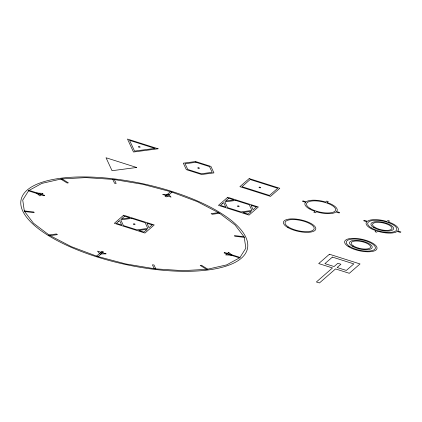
<?xml version="1.0" encoding="UTF-8"?>
<svg xmlns="http://www.w3.org/2000/svg" width="422" height="422" viewBox="0 0 422 422"><rect width="100%" height="100%" fill="white"/><g stroke="black" fill="none" stroke-linecap="round" stroke-linejoin="round"><path stroke-width="0.63" d="M28.601 190.765L22.73 200.081L24.355 211.211L33.47 223.222L49.458 235.291L71.228 246.601L97.292 256.381L125.877 263.961L155.038 268.83L182.784 270.65L207.223 269.299L226.693 264.868L239.865 257.668L245.841 248.178L244.217 237.048L235.101 225.037L219.113 212.968L197.343 201.658L171.279 191.878L142.694 184.298L113.534 179.429L85.793 177.609L61.348 178.96L41.878 183.391L28.949 190.464M43.83 195.713L44.368 195.249M49.01 234.954L56.39 233.983L57.445 234.637L50.07 235.608M218.501 212.651L211.127 213.622L212.182 214.276L219.561 213.305M24.312 210.9L33.871 212.023L34.171 212.672L24.613 211.549M243.958 236.71L234.4 235.587L234.701 236.236L244.259 237.359M62.034 178.923L68.38 182.853L67.145 183.011L60.805 179.086M207.766 269.173L201.426 265.248L200.197 265.406L206.537 269.336M114.351 179.566L116.155 183.454L114.562 183.269L112.758 179.382M155.813 268.877L154.009 264.99L152.416 264.805L154.22 268.693M28.664 190.58L28.564 190.865L43.899 195.739L44.437 195.27L29.102 190.401L28.664 190.58M224.631 252.509L224.093 252.973L239.427 257.847L239.965 257.378L224.631 252.509M305.586 202.323L304.884 203.436A16.542 5.903 12.2 0 0 311.916 210.177L314.965 211.322L313.857 212.287L315.387 212.772L316.495 211.807L319.839 212.693A16.542 5.903 12.2 0 0 334.451 212.825L335.991 211.981L339.151 212.989L339.689 212.519L336.529 211.517L337.225 210.404A16.542 5.903 12.2 0 0 330.194 203.662L327.15 202.518L328.258 201.552L326.728 201.067L325.62 202.032L322.276 201.146A16.542 5.903 12.2 0 0 307.664 201.014L306.124 201.858L302.959 200.851L302.426 201.32L305.586 202.323M366.797 221.766L366.101 222.879A16.542 5.903 12.2 0 0 373.127 229.621L376.176 230.765L375.068 231.731L376.598 232.216L377.706 231.251L381.05 232.137A16.542 5.903 12.2 0 0 395.662 232.269L397.202 231.425L400.362 232.432L400.9 231.963L397.74 230.961L398.437 229.848A16.542 5.903 12.2 0 0 391.41 223.106L388.361 221.961L389.469 220.996L387.939 220.511L386.832 221.476L383.487 220.59A16.542 5.903 12.2 0 0 368.875 220.458L367.335 221.302L364.17 220.295L363.637 220.764L366.797 221.766M42.88 193.329L39.911 195.919L36.498 193.07L42.88 193.329M123.625 215.22L114.341 223.317L144.946 233.039L154.23 224.942L123.625 215.22M118.519 221.46L116.372 223.333L121.647 225.005L119.579 220.548L118.519 221.46M124.622 216.175L121.43 218.944L129.86 217.836L124.622 216.175M101.96 251.401L96.585 256.085L98.115 256.571L103.49 251.887L101.96 251.401M170.456 191.688L165.081 196.372L166.616 196.858L171.986 192.174L170.456 191.688M146.059 230.248L143.949 232.084L138.711 230.423L147.136 229.315L146.059 230.248M152.189 224.926L148.992 227.706L146.925 223.254L152.189 224.926M227.738 197.264L218.448 205.361L249.054 215.083L258.343 206.986L227.738 197.264M249.186 178.569L239.896 186.666L270.502 196.388L279.791 188.291L249.186 178.569M222.631 203.51L220.479 205.382L225.754 207.049L223.686 202.597L222.631 203.51M228.729 198.219L225.543 200.993L233.967 199.886L228.729 198.219M250.177 179.519L241.964 186.682L269.51 195.433L277.723 188.27L250.177 179.519M250.167 212.292L248.062 214.133L242.824 212.466L251.248 211.359L250.167 212.292M256.296 206.97L253.1 209.75L251.037 205.303L256.296 206.97M228.618 252.324L225.643 254.92L232.026 255.178L228.618 252.324M329.429 254.229L318.705 263.576L332.478 267.949L316.389 281.975L319.454 282.946L335.537 268.925L349.31 273.298L360.035 263.95L329.429 254.229M332.415 257.088L324.903 263.634L334.087 266.546L337.843 263.275L340.902 264.246L337.146 267.522L346.33 270.439L353.836 263.892L332.415 257.088M154.953 148.407L134.549 151.092L129.554 140.336L154.953 148.407M158.081 148.776L133.494 152.01L127.481 139.054L158.081 148.776M136.633 167.471L112.046 170.71L106.033 157.754L136.633 167.471M195.623 161.552L183.327 163.172L186.339 169.649L201.642 174.513L213.933 172.893L210.926 166.416L195.623 161.552M195.972 162.301L185.094 163.731L187.758 169.465L201.294 173.764L212.166 172.334L209.507 166.6L195.972 162.301M235.734 200.445L224.857 201.874L227.521 207.608L241.057 211.907L251.934 210.472L249.27 204.744L235.734 200.445M131.627 218.401L120.75 219.83L123.409 225.559L136.944 229.858L147.821 228.429L145.163 222.7L131.627 218.401M168.536 194.273L162.575 194.421L171.058 197.116L168.536 194.273M105.996 253.838L100.035 253.986L97.514 251.143L105.996 253.838M348.525 246.68A16.542 5.903 12.2 0 0 376.123 249.924A16.542 5.903 12.2 0 0 357.814 238.583A16.542 5.903 12.2 0 0 348.525 246.68M349.764 246.517A14.87 5.307 12.2 0 0 374.578 249.434A14.87 5.307 12.2 0 0 358.114 239.237A14.87 5.307 12.2 0 0 349.764 246.517M352.249 246.163A11.579 4.13 12.2 0 0 371.571 248.431A11.579 4.13 12.2 0 0 358.753 240.493A11.579 4.13 12.2 0 0 352.249 246.163M353.494 246A9.912 3.534 12.2 0 0 370.025 247.941A9.912 3.534 12.2 0 0 359.053 241.147A9.912 3.534 12.2 0 0 353.494 246M287.313 227.236A16.542 5.903 12.2 0 0 314.912 230.481A16.542 5.903 12.2 0 0 296.597 219.139A16.542 5.903 12.2 0 0 287.313 227.236M288.553 227.073A14.87 5.307 12.2 0 0 313.367 229.99A14.87 5.307 12.2 0 0 296.903 219.793A14.87 5.307 12.2 0 0 288.553 227.073M371.212 227.817A14.87 5.307 12.2 0 0 396.026 230.734A14.87 5.307 12.2 0 0 379.563 220.537A14.87 5.307 12.2 0 0 371.212 227.817M373.66 227.495A11.579 4.13 12.2 0 0 392.982 229.768A11.579 4.13 12.2 0 0 380.164 221.83A11.579 4.13 12.2 0 0 373.66 227.495M374.9 227.331A9.912 3.534 12.2 0 0 391.437 229.278A9.912 3.534 12.2 0 0 380.465 222.484A9.912 3.534 12.2 0 0 374.9 227.331M310.001 208.373A14.87 5.307 12.2 0 0 334.815 211.29A14.87 5.307 12.2 0 0 318.352 201.094A14.87 5.307 12.2 0 0 310.001 208.373M48.219 235.455A115.786 41.303 12.2 0 0 241.405 258.158A115.786 41.303 12.2 0 0 113.233 178.775A115.786 41.303 12.2 0 0 48.219 235.455M133.674 224.209A0.828 0.295 12.2 0 0 135.051 224.372A0.828 0.295 12.2 0 0 134.138 223.808A0.828 0.295 12.2 0 0 133.674 224.209M237.781 206.258A0.828 0.295 12.2 0 0 239.158 206.416A0.828 0.295 12.2 0 0 238.245 205.852A0.828 0.295 12.2 0 0 237.781 206.258M259.229 187.558A0.828 0.295 12.2 0 0 260.611 187.721A0.828 0.295 12.2 0 0 259.694 187.152A0.828 0.295 12.2 0 0 259.229 187.558M198.018 168.114A0.828 0.295 12.2 0 0 199.395 168.278A0.828 0.295 12.2 0 0 198.482 167.708A0.828 0.295 12.2 0 0 198.018 168.114M138.727 146.993A0.828 0.295 12.2 0 0 140.104 147.157A0.828 0.295 12.2 0 0 139.191 146.587A0.828 0.295 12.2 0 0 138.727 146.993"/></g></svg>
